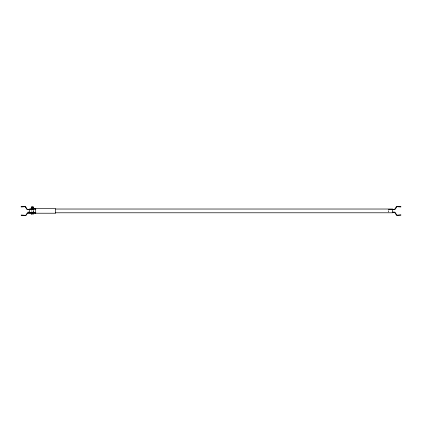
<?xml version="1.0" encoding="UTF-8"?>
<svg xmlns="http://www.w3.org/2000/svg" width="422" height="422" viewBox="0 0 422 422"><rect width="100%" height="100%" fill="white"/><g stroke="black" fill="none" stroke-linecap="round" stroke-linejoin="round"><path stroke-width="0.32" stroke-dasharray="2.11 1.58" d="M33.676 212.24L33.876 210.066M33.196 212.097L33.538 210.631M388.804 212.097L388.462 210.631M388.324 212.24L388.124 210.631M33.064 210.742L33.064 211.986M31.766 210.124L31.766 211.986"/><path stroke-width="0.63" d="M31.307 214.028L31.307 213.226M31.307 208.621L31.307 207.476M33.523 208.621L33.523 207.476M35.327 212.54L35.327 213.226M55.625 212.54L55.625 213.226L27.477 213.226L25.768 215.616L21.195 215.362M388.324 209.586L394.554 209.386L396.596 206.421L400.9 206.648L400.874 206.991L396.933 206.674L394.887 209.628L392.634 209.729M31.861 207.476L31.307 207.577L33.523 207.577M33.523 208.515L31.307 208.521M31.861 214.028L31.307 213.922L33.523 213.922M21.1 206.648L25.404 206.421L27.208 209.323L33.676 209.586M21.126 206.991L25.067 206.674L27.214 209.687L29.477 209.729M400.874 214.835L396.933 215.151L394.887 212.197L392.634 212.097M400.9 215.178L396.596 215.405L394.85 212.609L392.581 212.44M30.922 208.621L55.625 208.621L55.625 212.883M30.922 208.959L35.327 208.959M35.907 209.027L29.324 209.027L29.324 212.783L35.907 212.783M55.657 209.027L392.676 209.027L392.676 212.783L55.657 212.783M29.271 212.097L27.957 212.097L27.957 212.44L29.271 212.44M30.774 212.883L27.477 212.883L26.048 215.02L25.399 215.362L21.195 215.02M30.922 212.883L35.327 212.883L35.327 208.621M394.042 212.097L394.042 212.44M33.523 213.226L33.523 214.028M33.064 207.64C34.071 205.778 30.764 205.778 31.766 207.64M32.415 207.577L32.415 208.515M32.415 213.226L32.415 213.922M27.957 209.386L27.957 209.729"/></g></svg>
